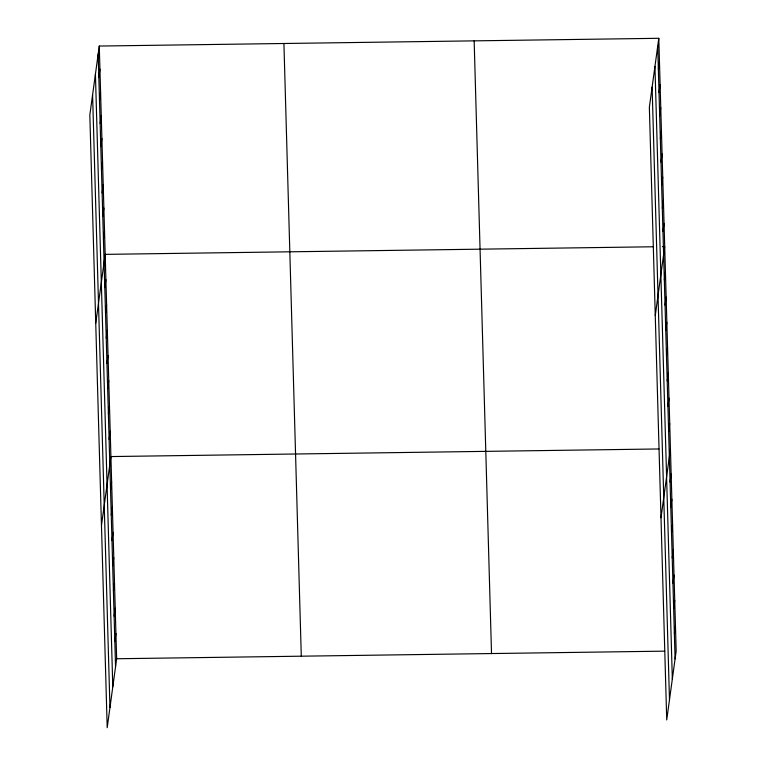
<?xml version="1.0" encoding="UTF-8"?>
<svg xmlns="http://www.w3.org/2000/svg" width="766" height="766" viewBox="0 0 766 766"><rect width="100%" height="100%" fill="white"/><g stroke="black" fill="none" stroke-linecap="round" stroke-linejoin="round"><path stroke-width="1.15" d="M99.274 46.056L89.833 115.015L107.202 727.7L116.643 658.75L99.274 46.056L658.798 38.3L676.167 650.985L666.726 719.944L649.357 107.25L658.798 38.3M98.843 77.165L99.934 69.208M99.494 100.308L100.585 92.351M100.154 123.45L101.246 115.494M100.806 146.603L101.897 138.646M101.466 169.746L102.558 161.789M102.117 192.888L103.209 184.932M102.778 216.041L103.87 208.084M103.439 239.184L104.521 231.227M95.731 323.329L105.181 254.369L653.235 246.776M104.808 287.604L105.9 279.647M105.526 312.882L106.618 304.916M106.244 338.151L107.326 330.194M106.953 363.429L108.044 355.472M107.671 388.697L108.762 380.74M108.389 413.975L109.481 406.018M109.107 439.244L110.199 431.287M101.466 525.514L110.917 456.565L658.971 448.962M110.543 489.79L111.625 481.833M111.252 515.068L112.343 507.111M111.97 540.336L113.062 532.38M112.688 565.614L113.78 557.658M113.406 590.883L114.498 582.926M114.124 616.161L115.216 608.204M114.843 641.429L115.925 633.472M658.367 69.4L659.459 61.443M659.019 92.552L660.11 84.595M659.679 115.695L660.771 107.738M660.33 138.838L661.422 130.881M660.991 161.99L662.083 154.033M661.652 185.133L662.734 177.176M662.303 208.285L663.394 200.319M662.963 231.428L664.045 223.471M655.265 315.563L664.706 246.614L662.408 246.642M664.333 279.849L665.424 271.892M665.051 305.117L666.142 297.16M665.769 330.395L666.851 322.438M666.477 355.663L667.569 347.707M667.196 380.941L668.287 372.985M667.914 406.21L669.005 398.253M668.632 431.488L669.723 423.531M660.991 517.749L670.442 448.799M670.068 482.034L671.15 474.077M670.777 507.303L671.868 499.346M671.495 532.581L672.586 524.624M672.213 557.859L673.304 549.892M672.931 583.127L674.023 575.17M673.649 608.405L674.741 600.439M674.367 633.673L675.459 625.717M116.643 658.75L664.706 651.148M657.707 46.257L675.085 658.952M654.949 66.383L672.328 679.078M652.115 87.123L669.484 699.818M474.154 40.857L491.523 653.551M283.918 43.499L301.287 656.184M98.182 54.013L115.551 666.707M95.424 74.149L112.793 686.834M92.59 94.879L109.959 707.573"/></g></svg>
